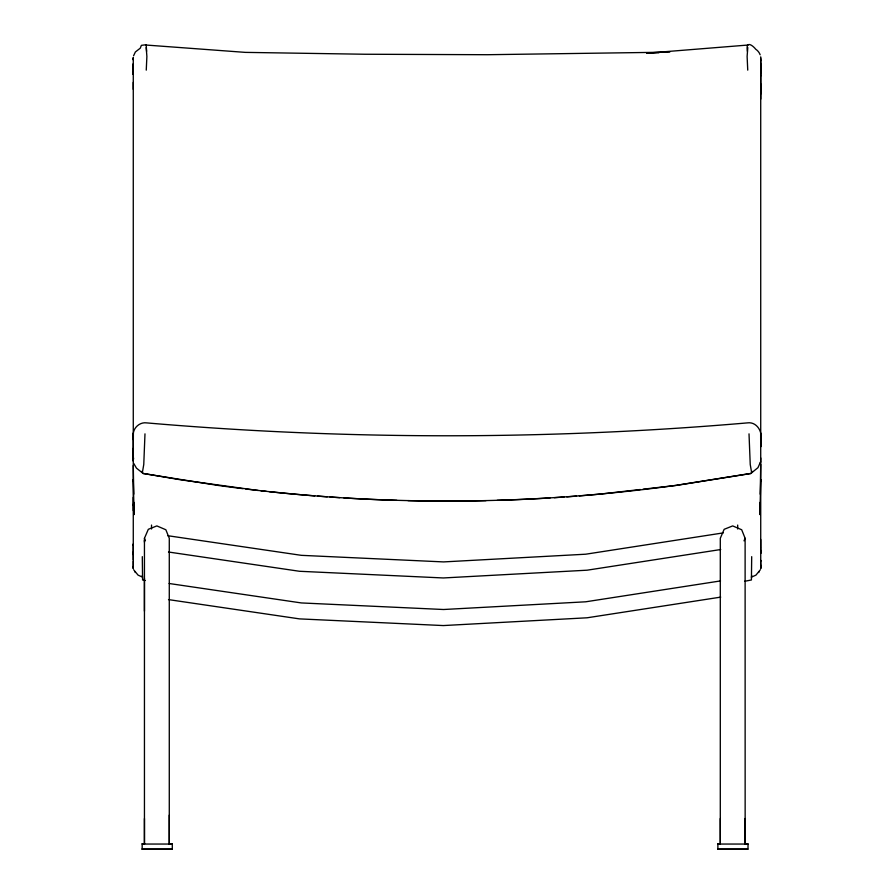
<?xml version="1.0" encoding="UTF-8"?>
<svg xmlns="http://www.w3.org/2000/svg" width="894" height="894" viewBox="0 0 894 894"><rect width="100%" height="100%" fill="white"/><g stroke="black" fill="none" stroke-linecap="round" stroke-linejoin="round"><path stroke-width="1.34" d="M133.273 70.648L133.284 63.932L133.284 70.09L133.273 65.284M133.273 64.714L133.273 57.942M133.273 89.366L133.284 68M133.273 567.366L133.273 568.629L133.273 544.1L133.273 551.944M133.34 448.173L133.329 461.226L133.284 440.016M144.448 611.15L144.448 578.284M144.448 542.155L144.448 540.132M169.279 815.127L169.279 844.048L169.279 538.289L165.859 529.762L156.863 525.907L148.315 529.315L144.448 538.289L144.448 844.048L144.448 818.535M760.727 75.956L760.727 68.022M760.727 92.54L760.727 93.792L760.727 56.825M760.727 74.023L760.716 63.932L760.727 65.396M760.727 567.623L760.682 560.214L760.727 567.176M760.727 561.208L760.727 539.484M133.273 68.112L133.284 63.932M133.284 57.808L133.284 59.909M133.273 510.597L133.284 504.171M760.727 565.41L760.727 568.629L760.727 567.366M760.727 550.346L760.727 553.297L760.727 547.866M133.284 58.423L133.284 57.752M151.522 529.002L151.533 525.057M760.716 68.167L760.727 65.843L760.727 67.765M760.727 434.685L760.649 433.4L760.66 439.658C762.817 431.366 756.425 421.454 747.306 422.896C547.653 440.072 346.347 440.06 146.694 422.896C139.844 421.812 133.105 427.813 133.273 434.707M760.716 566.584L760.727 565.22L760.727 566.338M133.284 566.584L133.284 566.45M760.716 460.645L760.716 440.016M751.698 556.649L751.418 579.971L744.579 581.312M760.09 502.361L759.889 514.598L760.727 480.614M760.224 494.203L760.727 464.288M146.258 70.145L146.884 56.434L146.203 47.572M747.395 51.316C745.428 39.917 752.804 45.438 755.732 49.237C757.732 50.567 759.33 52.511 760.135 54.78M747.797 47.572L747.116 56.434L747.742 70.145M133.273 460.309L133.597 458.063M760.727 435.881L760.727 446.486L760.716 445.603M142.537 471.641L143.766 464.489L144.984 433.847M749.016 433.847L750.234 464.489L751.463 471.641M133.552 55.83L135.363 51.986L140.269 48.175L141.386 45.337L146.191 44.734L146.605 51.316M760.213 463.528L760.727 461.527L757.956 467.674L750.926 473.407L676.244 485.33A1653.095 1624.152 0 0 1 255.941 490.18L180.599 479.81L143.074 473.407L136.447 468.132L133.787 463.528M751.876 575.848L751.385 577.155L755.933 575.133L760.258 569.858M744.009 540.848L745.115 538.289L741.696 529.762L732.7 525.907L724.151 529.315L720.296 538.289L720.296 844.048M758.581 572.495L759.151 571.747M750.926 473.407L752.714 471.395M750.926 473.507L676.333 485.397L643.11 489.197M723.28 532.891L585.738 554.202L443.558 561.913L301.323 555.33L167.759 535.707M720.709 549.531L587.112 570.193L443.335 577.96L299.49 571.277L168.497 552.011M720.53 580.921L585.738 601.796L443.558 609.507L301.323 602.936L169.134 583.503M720.709 597.125L587.112 617.788L443.335 625.565L299.49 618.883L168.497 599.606M640.339 489.51L600.198 494.103A1653.062 1624.119 0 0 1 579.346 495.891M747.987 45.035L646.664 53.182L658.889 52.802M669.751 52.143L487.442 54.713L364.841 54.243L245.314 52.377L146.013 45.035M141.934 843.824L144.526 843.824M169.469 843.824L172.061 843.824M717.647 843.824L720.24 843.824M745.183 843.824L747.775 843.824M141.934 849.088L172.061 849.088M717.647 849.088L747.775 849.088M143.074 473.507L218.259 485.464A1653.062 1624.119 0 0 0 242.967 488.672M145.253 580.485L142.582 579.971L142.302 556.649M133.742 569.858L138.067 575.133L142.615 577.155L142.124 575.848M141.286 471.395L143.074 473.407M134.849 571.747L135.419 572.495M144.448 538.289L145.431 540.725M760.727 57.942L760.727 64.714M760.649 433.4L760.727 435.099M133.273 480.614L134.111 514.598L133.899 502.327M133.273 465.517L133.765 494.147M133.273 448.866L133.284 449.458M760.727 60.323L760.727 59.987M760.716 75.789L760.727 446.799M745.115 818.513L745.149 844.048L745.115 538.289M737.673 525.057L737.684 529.002M720.296 818.535L720.329 844.048M133.273 567.746L133.273 561.208M760.727 99.1L760.727 83.913M133.273 497.31L133.273 505.568M133.273 551.978L133.273 554.682M760.727 457.952L760.727 547.262M133.273 82.36L133.273 545.351M133.273 552.805L133.273 559.879M576.552 496.114A1653.062 1624.119 0 0 1 566.807 496.841M564.025 497.03A1653.062 1624.119 0 0 1 554.269 497.679M550.089 497.947A1653.062 1624.119 0 0 1 497.165 500.349M486.023 500.651A1653.062 1624.119 0 0 1 407.999 500.64M396.847 500.349A1653.062 1624.119 0 0 1 343.933 497.936M339.765 497.667A1653.062 1624.119 0 0 1 330.031 497.019M327.249 496.818A1653.062 1624.119 0 0 1 317.515 496.103M314.733 495.879A1653.062 1624.119 0 0 1 269.105 491.655M266.356 491.365A1653.062 1624.119 0 0 1 260.847 490.761M258.098 490.448A1653.062 1624.119 0 0 1 245.716 488.996M133.351 433.4L133.34 439.658L133.351 433.4M133.273 71.486L133.284 74.101L133.273 71.486M760.727 479.732L760.727 481.106L760.727 479.732M133.273 71.945L133.273 74.023L133.273 71.945M133.284 59.496L133.284 58.49L133.284 59.496M133.295 480.983L133.273 479.732L133.295 480.983M172.296 844.048L142.168 844.048L142.168 849.3L172.296 849.3L172.296 844.048M748.01 844.048L717.882 844.048L717.882 849.3L748.01 849.3L748.01 844.048"/></g></svg>
